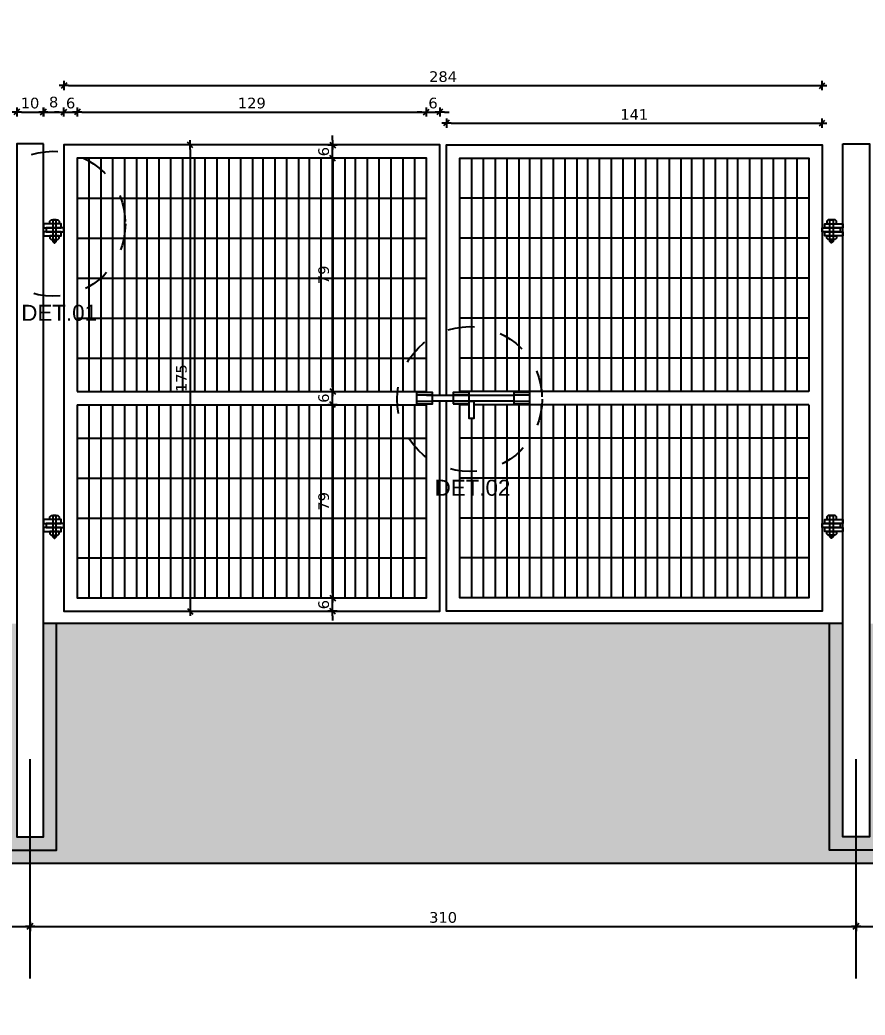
# Model space of a CAD drawing. Extents: x 257.2 to 349.4, y 13.2 to 90.5.
# Drawn here: x 293.376 to 296.548, y 31.948 to 35.682 of the extents above; entities that cross this region are included whole.
import ezdxf

# ---------------------------------------------------------------- set-up
doc = ezdxf.new("R2010")
doc.units = 0
doc.header["$LTSCALE"] = 0.005
doc.header["$PDMODE"] = 3
doc.linetypes.add('DASHDOT', pattern=[25.4, 12.7, -6.35, 0, -6.35])
doc.layers.get('0').update_dxf_attribs({"linetype": 'CONTINUOUS'})
doc.layers.get('Defpoints').update_dxf_attribs({"linetype": 'CONTINUOUS'})
for name, color, linetype in [('01', 1, 'CONTINUOUS'), ('02', 2, 'CONTINUOUS'), ('A-ESQUADRIAS', 2, 'CONTINUOUS'), ('A-HACHURAPARED', 254, 'CONTINUOUS'), ('A-PAGINACAO', 9, 'CONTINUOUS'), ('AR-GLH', 252, 'CONTINUOUS'), ('ARQ-CTA-1_025', 1, 'CONTINUOUS'), ('ARQ-TXT-1_025', 6, 'CONTINUOUS'), ('PILAR_RECT', 6, 'CONTINUOUS'), ('PORTAL_VTA_PROX', 1, 'CONTINUOUS')]:
    doc.layers.add(name, color=color, linetype=linetype)
doc.styles.add('ESC-50-A20', font='arial.ttf', dxfattribs={"height": 0.1})
doc.styles.add('FNDE Texto Cota 0025', font='verdana.ttf', dxfattribs={"height": 0.04})
doc.dimstyles.new('FNDE 1-0025', dxfattribs={"dimscale": 5, "dimtxt": 0.04, "dimasz": 0.0035, "dimexe": 0.15, "dimexo": 0.15, "dimgap": 0.0025, "dimtad": 1, "dimzin": 1, "dimdsep": 46, "dimtxsty": 'FNDE Texto Cota 0025', "dimblk": 'tic', "dimcen": 0.015, "dimdle": 0.15, "dimse1": 1, "dimse2": 1, "dimclrd": 251, "dimclre": 251, "dimclrt": 256, "dimaunit": 1, "dimadec": 3, "dimazin": 0, "dimtfac": 1, "dimtix": 1, "dimtmove": 2, "dimatfit": 3, "dimfxl": 0.15, "dimtvp": 1, "dimtolj": 1, "dimtzin": 0, "dimarcsym": 0})

# ---------------------------------------------------------------- blocks, each defined once
blk = doc.blocks.new('tic')
at = {"color": 251}
for p, q in [((-1, 0), (1, 0)), ((0, -1), (0, 1))]:
    blk.add_line(p, q, dxfattribs=at)
blk.add_line((-0.6, -0.6), (0.6, 0.6))
blk = doc.blocks.new('*D9')
at = {"layer": 'ARQ-CTA-1_025', "color": 252, "lineweight": -2, "ltscale": 10, "transparency": 16777216}
blk.add_line((291.4316, 32.2806), (293.3966, 32.2806), dxfattribs=at)
at = {"layer": 'Defpoints', "color": 0, "ltscale": 10, "transparency": 16777216}
for p in [(291.4141, 32.6117), (293.4141, 32.6117), (293.4141, 32.2806)]:
    blk.add_point(p, dxfattribs=at)
at = {"layer": 'ARQ-CTA-1_025', "color": 252, "lineweight": -2, "ltscale": 10, "transparency": 16777216, "xscale": 0.0175, "yscale": 0.0175, "zscale": 0.0175, "rotation": 180}
blk.add_blockref('tic', (291.4141, 32.2806), dxfattribs=at)
at = {"layer": 'ARQ-CTA-1_025', "color": 252, "lineweight": -2, "ltscale": 10, "transparency": 16777216, "xscale": 0.0175, "yscale": 0.0175, "zscale": 0.0175}
blk.add_blockref('tic', (293.4141, 32.2806), dxfattribs=at)
at = {"layer": 'ARQ-CTA-1_025', "ltscale": 10, "transparency": 16777216, "insert": (292.4141, 32.3139), "char_height": 0.04, "attachment_point": 5, "style": 'FNDE Texto Cota 0025'}
blk.add_mtext('\\A1;200', dxfattribs=at)
blk = doc.blocks.new('*D10')
at = {"layer": 'ARQ-CTA-1_025', "color": 252, "lineweight": -2, "ltscale": 10, "transparency": 16777216}
blk.add_line((296.5316, 32.2806), (298.4966, 32.2806), dxfattribs=at)
at = {"layer": 'Defpoints', "color": 0, "ltscale": 10, "transparency": 16777216}
for p in [(296.5141, 32.6117), (298.5141, 32.6117), (298.5141, 32.2806)]:
    blk.add_point(p, dxfattribs=at)
at = {"layer": 'ARQ-CTA-1_025', "color": 252, "lineweight": -2, "ltscale": 10, "transparency": 16777216, "xscale": 0.0175, "yscale": 0.0175, "zscale": 0.0175, "rotation": 180}
blk.add_blockref('tic', (296.5141, 32.2806), dxfattribs=at)
at = {"layer": 'ARQ-CTA-1_025', "color": 252, "lineweight": -2, "ltscale": 10, "transparency": 16777216, "xscale": 0.0175, "yscale": 0.0175, "zscale": 0.0175}
blk.add_blockref('tic', (298.5141, 32.2806), dxfattribs=at)
at = {"layer": 'ARQ-CTA-1_025', "ltscale": 10, "transparency": 16777216, "insert": (297.5141, 32.3139), "char_height": 0.04, "attachment_point": 5, "style": 'FNDE Texto Cota 0025'}
blk.add_mtext('\\A1;200', dxfattribs=at)
blk = doc.blocks.new('*D11')
at = {"layer": 'ARQ-CTA-1_025', "color": 252, "lineweight": -2, "ltscale": 10, "transparency": 16777216}
blk.add_line((293.4316, 32.2806), (296.4966, 32.2806), dxfattribs=at)
at = {"layer": 'Defpoints', "color": 0, "ltscale": 10, "transparency": 16777216}
for p in [(296.5141, 32.2806), (293.4141, 31.9477), (296.5141, 31.9477)]:
    blk.add_point(p, dxfattribs=at)
at = {"layer": 'ARQ-CTA-1_025', "color": 252, "lineweight": -2, "ltscale": 10, "transparency": 16777216, "xscale": 0.0175, "yscale": 0.0175, "zscale": 0.0175, "rotation": 180}
blk.add_blockref('tic', (293.4141, 32.2806), dxfattribs=at)
at = {"layer": 'ARQ-CTA-1_025', "color": 252, "lineweight": -2, "ltscale": 10, "transparency": 16777216, "xscale": 0.0175, "yscale": 0.0175, "zscale": 0.0175}
blk.add_blockref('tic', (296.5141, 32.2806), dxfattribs=at)
at = {"layer": 'ARQ-CTA-1_025', "ltscale": 10, "transparency": 16777216, "insert": (294.9641, 32.3139), "char_height": 0.04, "attachment_point": 5, "style": 'FNDE Texto Cota 0025'}
blk.add_mtext('\\A1;310', dxfattribs=at)
blk = doc.blocks.new('*D12')
at = {"layer": 'ARQ-CTA-1_025', "color": 252, "lineweight": -2, "ltscale": 10, "transparency": 16777216}
blk.add_line((294.994, 35.2951), (296.3691, 35.2951), dxfattribs=at)
at = {"layer": 'Defpoints', "color": 0, "ltscale": 10, "transparency": 16777216}
for p in [(296.3866, 35.2951), (294.9765, 35.1714), (296.3866, 35.1714)]:
    blk.add_point(p, dxfattribs=at)
at = {"layer": 'ARQ-CTA-1_025', "color": 252, "lineweight": -2, "ltscale": 10, "transparency": 16777216, "xscale": 0.0175, "yscale": 0.0175, "zscale": 0.0175, "rotation": 180}
blk.add_blockref('tic', (294.9765, 35.2951), dxfattribs=at)
at = {"layer": 'ARQ-CTA-1_025', "color": 252, "lineweight": -2, "ltscale": 10, "transparency": 16777216, "xscale": 0.0175, "yscale": 0.0175, "zscale": 0.0175}
blk.add_blockref('tic', (296.3866, 35.2951), dxfattribs=at)
at = {"layer": 'ARQ-CTA-1_025', "ltscale": 10, "transparency": 16777216, "insert": (295.6815, 35.3276), "char_height": 0.04, "attachment_point": 5, "style": 'FNDE Texto Cota 0025'}
blk.add_mtext('\\A1;141', dxfattribs=at)
blk = doc.blocks.new('*D13')
at = {"layer": 'ARQ-CTA-1_025', "color": 252, "lineweight": -2, "ltscale": 10, "transparency": 16777216}
blk.add_line((293.4816, 35.3368), (293.5241, 35.3368), dxfattribs=at)
at = {"layer": 'Defpoints', "color": 0, "ltscale": 10, "transparency": 16777216}
for p in [(293.5416, 35.3368), (293.4641, 35.2172), (293.5416, 35.2131)]:
    blk.add_point(p, dxfattribs=at)
at = {"layer": 'ARQ-CTA-1_025', "color": 252, "lineweight": -2, "ltscale": 10, "transparency": 16777216, "xscale": 0.0175, "yscale": 0.0175, "zscale": 0.0175, "rotation": 180}
blk.add_blockref('tic', (293.4641, 35.3368), dxfattribs=at)
at = {"layer": 'ARQ-CTA-1_025', "color": 252, "lineweight": -2, "ltscale": 10, "transparency": 16777216, "xscale": 0.0175, "yscale": 0.0175, "zscale": 0.0175}
blk.add_blockref('tic', (293.5416, 35.3368), dxfattribs=at)
at = {"layer": 'ARQ-CTA-1_025', "ltscale": 10, "transparency": 16777216, "insert": (293.5028, 35.3737), "char_height": 0.04, "attachment_point": 5, "style": 'FNDE Texto Cota 0025'}
blk.add_mtext('\\A1;8', dxfattribs=at)
blk = doc.blocks.new('*D14')
at = {"layer": 'ARQ-CTA-1_025', "color": 252, "lineweight": -2, "ltscale": 10, "transparency": 16777216}
blk.add_line((293.3816, 35.3368), (293.4466, 35.3368), dxfattribs=at)
at = {"layer": 'Defpoints', "color": 0, "ltscale": 10, "transparency": 16777216}
for p in [(293.4641, 35.3368), (293.3641, 35.2172), (293.4641, 35.2172)]:
    blk.add_point(p, dxfattribs=at)
at = {"layer": 'ARQ-CTA-1_025', "color": 252, "lineweight": -2, "ltscale": 10, "transparency": 16777216, "xscale": 0.0175, "yscale": 0.0175, "zscale": 0.0175, "rotation": 180}
blk.add_blockref('tic', (293.3641, 35.3368), dxfattribs=at)
at = {"layer": 'ARQ-CTA-1_025', "color": 252, "lineweight": -2, "ltscale": 10, "transparency": 16777216, "xscale": 0.0175, "yscale": 0.0175, "zscale": 0.0175}
blk.add_blockref('tic', (293.4641, 35.3368), dxfattribs=at)
at = {"layer": 'ARQ-CTA-1_025', "ltscale": 10, "transparency": 16777216, "insert": (293.4141, 35.3701), "char_height": 0.04, "attachment_point": 5, "style": 'FNDE Texto Cota 0025'}
blk.add_mtext('\\A1;10', dxfattribs=at)
blk = doc.blocks.new('*D15')
at = {"layer": 'ARQ-CTA-1_025', "color": 252, "lineweight": -2, "ltscale": 10, "transparency": 16777216}
blk.add_line((294.0151, 35.1956), (294.0151, 33.4806), dxfattribs=at)
at = {"layer": 'Defpoints', "color": 0, "ltscale": 10, "transparency": 16777216}
for p in [(295.4252, 35.2131), (294.0151, 33.4631), (295.4502, 33.4631)]:
    blk.add_point(p, dxfattribs=at)
at = {"layer": 'ARQ-CTA-1_025', "color": 252, "lineweight": -2, "ltscale": 10, "transparency": 16777216, "xscale": 0.0175, "yscale": 0.0175, "zscale": 0.0175}
for p, rotation in [((294.0151, 35.2131), 90), ((294.0151, 33.4631), 270)]:
    blk.add_blockref('tic', p, dxfattribs=dict(at, rotation=rotation))
at = {"layer": 'ARQ-CTA-1_025', "ltscale": 10, "transparency": 16777216, "insert": (293.9822, 34.3381), "char_height": 0.04, "attachment_point": 5, "rotation": 90, "style": 'FNDE Texto Cota 0025'}
blk.add_mtext('\\A1;175', dxfattribs=at)
blk = doc.blocks.new('*D16')
at = {"layer": 'ARQ-CTA-1_025', "color": 252, "lineweight": -2, "ltscale": 10, "transparency": 16777216}
for p, q in [((294.5496, 33.5306), (294.5496, 33.5481)), ((294.5496, 33.4631), (294.5496, 33.5131)), ((294.5496, 33.4456), (294.5496, 33.4281))]:
    blk.add_line(p, q, dxfattribs=at)
at = {"layer": 'Defpoints', "color": 0, "ltscale": 10, "transparency": 16777216}
for p in [(294.5496, 33.5131), (294.9017, 33.5131), (294.9517, 33.4631)]:
    blk.add_point(p, dxfattribs=at)
at = {"layer": 'ARQ-CTA-1_025', "color": 252, "lineweight": -2, "ltscale": 10, "transparency": 16777216, "xscale": 0.0175, "yscale": 0.0175, "zscale": 0.0175}
for p, rotation in [((294.5496, 33.5131), 270), ((294.5496, 33.4631), 90)]:
    blk.add_blockref('tic', p, dxfattribs=dict(at, rotation=rotation))
at = {"layer": 'ARQ-CTA-1_025', "ltscale": 10, "transparency": 16777216, "insert": (294.5163, 33.4881), "char_height": 0.04, "attachment_point": 5, "rotation": 90, "style": 'FNDE Texto Cota 0025'}
blk.add_mtext('\\A1;6', dxfattribs=at)
blk = doc.blocks.new('*D17')
at = {"layer": 'ARQ-CTA-1_025', "color": 252, "lineweight": -2, "ltscale": 10, "transparency": 16777216}
blk.add_line((294.5496, 33.5306), (294.5496, 34.2206), dxfattribs=at)
at = {"layer": 'Defpoints', "color": 0, "ltscale": 10, "transparency": 16777216}
for p in [(294.5496, 34.2381), (294.9017, 34.2381), (294.9017, 33.5131)]:
    blk.add_point(p, dxfattribs=at)
at = {"layer": 'ARQ-CTA-1_025', "color": 252, "lineweight": -2, "ltscale": 10, "transparency": 16777216, "xscale": 0.0175, "yscale": 0.0175, "zscale": 0.0175}
for p, rotation in [((294.5496, 34.2381), 90), ((294.5496, 33.5131), 270)]:
    blk.add_blockref('tic', p, dxfattribs=dict(at, rotation=rotation))
at = {"layer": 'ARQ-CTA-1_025', "ltscale": 10, "transparency": 16777216, "insert": (294.5163, 33.8756), "char_height": 0.04, "attachment_point": 5, "rotation": 90, "style": 'FNDE Texto Cota 0025'}
blk.add_mtext('\\A1;79', dxfattribs=at)
blk = doc.blocks.new('*D18')
at = {"layer": 'ARQ-CTA-1_025', "color": 252, "lineweight": -2, "ltscale": 10, "transparency": 16777216}
for p, q in [((294.5496, 34.3056), (294.5496, 34.3231)), ((294.5496, 34.2381), (294.5496, 34.2881)), ((294.5496, 34.2206), (294.5496, 34.2031))]:
    blk.add_line(p, q, dxfattribs=at)
at = {"layer": 'Defpoints', "color": 0, "ltscale": 10, "transparency": 16777216}
for p in [(294.5496, 34.2881), (294.9017, 34.2881), (294.9017, 34.2381)]:
    blk.add_point(p, dxfattribs=at)
at = {"layer": 'ARQ-CTA-1_025', "color": 252, "lineweight": -2, "ltscale": 10, "transparency": 16777216, "xscale": 0.0175, "yscale": 0.0175, "zscale": 0.0175}
for p, rotation in [((294.5496, 34.2881), 270), ((294.5496, 34.2381), 90)]:
    blk.add_blockref('tic', p, dxfattribs=dict(at, rotation=rotation))
at = {"layer": 'ARQ-CTA-1_025', "ltscale": 10, "transparency": 16777216, "insert": (294.5163, 34.2631), "char_height": 0.04, "attachment_point": 5, "rotation": 90, "style": 'FNDE Texto Cota 0025'}
blk.add_mtext('\\A1;6', dxfattribs=at)
blk = doc.blocks.new('*D19')
at = {"layer": 'ARQ-CTA-1_025', "color": 252, "lineweight": -2, "ltscale": 10, "transparency": 16777216}
blk.add_line((294.5496, 34.3056), (294.5496, 35.1456), dxfattribs=at)
at = {"layer": 'Defpoints', "color": 0, "ltscale": 10, "transparency": 16777216}
for p in [(294.5496, 35.1631), (294.9017, 35.1631), (294.9017, 34.2881)]:
    blk.add_point(p, dxfattribs=at)
at = {"layer": 'ARQ-CTA-1_025', "color": 252, "lineweight": -2, "ltscale": 10, "transparency": 16777216, "xscale": 0.0175, "yscale": 0.0175, "zscale": 0.0175}
for p, rotation in [((294.5496, 35.1631), 90), ((294.5496, 34.2881), 270)]:
    blk.add_blockref('tic', p, dxfattribs=dict(at, rotation=rotation))
at = {"layer": 'ARQ-CTA-1_025', "ltscale": 10, "transparency": 16777216, "insert": (294.5163, 34.7256), "char_height": 0.04, "attachment_point": 5, "rotation": 90, "style": 'FNDE Texto Cota 0025'}
blk.add_mtext('\\A1;79', dxfattribs=at)
blk = doc.blocks.new('*D20')
at = {"layer": 'ARQ-CTA-1_025', "color": 252, "lineweight": -2, "ltscale": 10, "transparency": 16777216}
for p, q in [((294.5496, 35.2306), (294.5496, 35.2481)), ((294.5496, 35.1631), (294.5496, 35.2131)), ((294.5496, 35.1456), (294.5496, 35.1281))]:
    blk.add_line(p, q, dxfattribs=at)
at = {"layer": 'Defpoints', "color": 0, "ltscale": 10, "transparency": 16777216}
for p in [(294.5496, 35.2131), (294.9517, 35.2131), (294.9017, 35.1631)]:
    blk.add_point(p, dxfattribs=at)
at = {"layer": 'ARQ-CTA-1_025', "color": 252, "lineweight": -2, "ltscale": 10, "transparency": 16777216, "xscale": 0.0175, "yscale": 0.0175, "zscale": 0.0175}
for p, rotation in [((294.5496, 35.2131), 270), ((294.5496, 35.1631), 90)]:
    blk.add_blockref('tic', p, dxfattribs=dict(at, rotation=rotation))
at = {"layer": 'ARQ-CTA-1_025', "ltscale": 10, "transparency": 16777216, "insert": (294.5163, 35.1881), "char_height": 0.04, "attachment_point": 5, "rotation": 90, "style": 'FNDE Texto Cota 0025'}
blk.add_mtext('\\A1;6', dxfattribs=at)
blk = doc.blocks.new('*D21')
at = {"layer": 'ARQ-CTA-1_025', "color": 252, "lineweight": -2, "ltscale": 10, "transparency": 16777216}
for p, q in [((293.5241, 35.3368), (293.5066, 35.3368)), ((293.5416, 35.3368), (293.5916, 35.3368)), ((293.6091, 35.3368), (293.6266, 35.3368))]:
    blk.add_line(p, q, dxfattribs=at)
at = {"layer": 'Defpoints', "color": 0, "ltscale": 10, "transparency": 16777216}
for p in [(293.5416, 35.5644), (293.5916, 35.5144), (293.5916, 35.3368)]:
    blk.add_point(p, dxfattribs=at)
at = {"layer": 'ARQ-CTA-1_025', "color": 252, "lineweight": -2, "ltscale": 10, "transparency": 16777216, "xscale": 0.0175, "yscale": 0.0175, "zscale": 0.0175}
blk.add_blockref('tic', (293.5416, 35.3368), dxfattribs=at)
at = {"layer": 'ARQ-CTA-1_025', "color": 252, "lineweight": -2, "ltscale": 10, "transparency": 16777216, "xscale": 0.0175, "yscale": 0.0175, "zscale": 0.0175, "rotation": 180}
blk.add_blockref('tic', (293.5916, 35.3368), dxfattribs=at)
at = {"layer": 'ARQ-CTA-1_025', "ltscale": 10, "transparency": 16777216, "insert": (293.5666, 35.3701), "char_height": 0.04, "attachment_point": 5, "style": 'FNDE Texto Cota 0025'}
blk.add_mtext('\\A1;6', dxfattribs=at)
blk = doc.blocks.new('*D22')
at = {"layer": 'ARQ-CTA-1_025', "color": 252, "lineweight": -2, "ltscale": 10, "transparency": 16777216}
blk.add_line((293.6091, 35.3368), (294.884, 35.3368), dxfattribs=at)
at = {"layer": 'Defpoints', "color": 0, "ltscale": 10, "transparency": 16777216}
for p in [(293.5916, 35.5144), (294.9015, 35.5144), (294.9015, 35.3368)]:
    blk.add_point(p, dxfattribs=at)
at = {"layer": 'ARQ-CTA-1_025', "color": 252, "lineweight": -2, "ltscale": 10, "transparency": 16777216, "xscale": 0.0175, "yscale": 0.0175, "zscale": 0.0175, "rotation": 180}
blk.add_blockref('tic', (293.5916, 35.3368), dxfattribs=at)
at = {"layer": 'ARQ-CTA-1_025', "color": 252, "lineweight": -2, "ltscale": 10, "transparency": 16777216, "xscale": 0.0175, "yscale": 0.0175, "zscale": 0.0175}
blk.add_blockref('tic', (294.9015, 35.3368), dxfattribs=at)
at = {"layer": 'ARQ-CTA-1_025', "ltscale": 10, "transparency": 16777216, "insert": (294.2465, 35.3701), "char_height": 0.04, "attachment_point": 5, "style": 'FNDE Texto Cota 0025'}
blk.add_mtext('\\A1;129', dxfattribs=at)
blk = doc.blocks.new('*D23')
at = {"layer": 'ARQ-CTA-1_025', "color": 252, "lineweight": -2, "ltscale": 10, "transparency": 16777216}
for p, q in [((294.884, 35.3368), (294.8665, 35.3368)), ((294.9015, 35.3368), (294.9515, 35.3368)), ((294.969, 35.3368), (294.9865, 35.3368))]:
    blk.add_line(p, q, dxfattribs=at)
at = {"layer": 'Defpoints', "color": 0, "ltscale": 10, "transparency": 16777216}
for p in [(294.9515, 35.5644), (294.9015, 35.5144), (294.9515, 35.3368)]:
    blk.add_point(p, dxfattribs=at)
at = {"layer": 'ARQ-CTA-1_025', "color": 252, "lineweight": -2, "ltscale": 10, "transparency": 16777216, "xscale": 0.0175, "yscale": 0.0175, "zscale": 0.0175}
blk.add_blockref('tic', (294.9015, 35.3368), dxfattribs=at)
at = {"layer": 'ARQ-CTA-1_025', "color": 252, "lineweight": -2, "ltscale": 10, "transparency": 16777216, "xscale": 0.0175, "yscale": 0.0175, "zscale": 0.0175, "rotation": 180}
blk.add_blockref('tic', (294.9515, 35.3368), dxfattribs=at)
at = {"layer": 'ARQ-CTA-1_025', "ltscale": 10, "transparency": 16777216, "insert": (294.9265, 35.3701), "char_height": 0.04, "attachment_point": 5, "style": 'FNDE Texto Cota 0025'}
blk.add_mtext('\\A1;6', dxfattribs=at)
blk = doc.blocks.new('*D24')
at = {"layer": 'ARQ-CTA-1_025', "color": 252, "lineweight": -2, "ltscale": 10, "transparency": 16777216}
blk.add_line((293.5591, 35.4358), (296.3691, 35.4358), dxfattribs=at)
at = {"layer": 'Defpoints', "color": 0, "ltscale": 10, "transparency": 16777216}
for p in [(296.3866, 35.4358), (293.5416, 35.2131), (296.3866, 35.2131)]:
    blk.add_point(p, dxfattribs=at)
at = {"layer": 'ARQ-CTA-1_025', "color": 252, "lineweight": -2, "ltscale": 10, "transparency": 16777216, "xscale": 0.0175, "yscale": 0.0175, "zscale": 0.0175, "rotation": 180}
blk.add_blockref('tic', (293.5416, 35.4358), dxfattribs=at)
at = {"layer": 'ARQ-CTA-1_025', "color": 252, "lineweight": -2, "ltscale": 10, "transparency": 16777216, "xscale": 0.0175, "yscale": 0.0175, "zscale": 0.0175}
blk.add_blockref('tic', (296.3866, 35.4358), dxfattribs=at)
at = {"layer": 'ARQ-CTA-1_025', "ltscale": 10, "transparency": 16777216, "insert": (294.9641, 35.4692), "char_height": 0.04, "attachment_point": 5, "style": 'FNDE Texto Cota 0025'}
blk.add_mtext('\\A1;284', dxfattribs=at)

msp = doc.modelspace()

# ---------------------------------------------------------------- hatches: boundary and pattern name
at = {"layer": '02', "linetype": 'Continuous'}
h = msp.add_hatch(dxfattribs=at)
h.set_pattern_fill('AR-SAND', color=256, scale=0.001, angle=45)
h.set_pattern_definition([(82.5, (105.69376, -74.18022), (-0.035738135, 0.033475349), [0, -0.038608, 0, -0.04318, 0, -0.041275]), (52.5, (105.69376, -74.18022), (-0.018901093, 0.082473285), [0, -0.020828, 0, -0.034798, 0, -0.013335]), (12.5, (105.671668, -74.20231), (0.0558299826, 0.056033231), [0, -0.0127, 0, -0.04572, 0, -0.05969]), (2.5, (105.67167, -74.20231), (0.03822811, 0.069755078), [0, -0.00635, 0, -0.029972, 0, -0.03429])])
h.paths.add_polyline_path([(291.3641, 33.4172), (291.3141, 33.4172), (291.3141, 32.5672), (291.5141, 32.5672), (291.5141, 33.4172), (291.4641, 33.4172), (291.4641, 32.6172), (291.3641, 32.6172)])
h.paths.add_polyline_path([(293.3641, 33.4172), (293.3141, 33.4172), (293.3141, 32.5672), (293.5141, 32.5672), (293.5141, 33.4172), (293.4641, 33.4172), (293.4641, 32.6172), (293.3641, 32.6172)])
h.paths.add_polyline_path([(296.4641, 33.4172), (296.4141, 33.4172), (296.4141, 32.5672), (296.6141, 32.5672), (296.6141, 33.4172), (296.5641, 33.4172), (296.5641, 32.6172), (296.4641, 32.6172)])
h.paths.add_polyline_path([(298.4641, 33.4172), (298.4141, 33.4172), (298.4141, 32.5672), (298.6141, 32.5672), (298.6141, 33.4172), (298.5641, 33.4172), (298.5641, 32.6172), (298.4641, 32.6172)])
at = {"layer": 'A-PAGINACAO', "linetype": 'Continuous'}
h = msp.add_hatch(dxfattribs=at)
h.set_pattern_fill('EARTH', color=256, scale=0.02, angle=45)
h.set_pattern_definition([(45, (105.69376, -79.13769), (1e-17, 0.17960512), [0.127, -0.127]), (45, (105.66008, -79.10402), (1e-17, 0.17960512), [0.127, -0.127]), (45, (105.62641, -79.07034), (1e-17, 0.17960512), [0.127, -0.127]), (135, (105.62641, -79.04789), (-0.17960512, 1e-17), [0.127, -0.127]), (135, (105.66008, -79.01421), (-0.17960512, 1e-17), [0.127, -0.127]), (135, (105.69376, -78.98054), (-0.17960512, 1e-17), [0.127, -0.127])])
h.paths.add_polyline_path([(292.1377, 71.652), (292.367, 71.652), (292.367, 71.7618), (292.1377, 71.7618)], flags=9)
h.paths.add_polyline_path([(294.9461, 66.2124), (295.1937, 66.2124), (295.1937, 66.612), (294.9461, 66.612)], flags=9)
h.paths.add_polyline_path([(295.3508, 66.2116), (295.5984, 66.2116), (295.5984, 66.6112), (295.3508, 66.6112)], flags=9)
h.paths.add_polyline_path([(289.4996, 70.2283), (289.7838, 70.2283), (289.7838, 70.3736), (289.4996, 70.3736)], flags=9)
h.paths.add_polyline_path([(294.8633, 60.3021), (295.111, 60.3021), (295.111, 60.7017), (294.8633, 60.7017)], flags=9)
h.paths.add_polyline_path([(291.6266, 62.1849), (292.5994, 62.1849), (292.5994, 62.5366), (291.6266, 62.5366)], flags=9)
h.paths.add_polyline_path([(292.0272, 61.8503), (292.2013, 61.8503), (292.2013, 62.1313), (292.0272, 62.1313)], flags=9)
h.paths.add_polyline_path([(289.5, 69.2133), (289.7906, 69.2133), (289.7906, 69.3562), (289.5, 69.3562)], flags=9)
h.paths.add_polyline_path([(289.689, 70.6522), (289.9732, 70.6522), (289.9732, 70.7975), (289.689, 70.7975)], flags=9)
h.paths.add_polyline_path([(291.8201, 73.9307), (292.0678, 73.9307), (292.0678, 74.3304), (291.8201, 74.3304)], flags=9)
h.paths.add_polyline_path([(291.7538, 73.6886), (292.2786, 73.6886), (292.2786, 73.8873), (291.7538, 73.8873)], flags=9)
h.paths.add_polyline_path([(292.2414, 75.5774), (292.942, 75.5774), (292.942, 75.8047), (292.2414, 75.8047)], flags=9)
h.paths.add_polyline_path([(290.8119, 75.5764), (291.4846, 75.5764), (291.4846, 75.8037), (290.8119, 75.8037)], flags=9)
h.paths.add_polyline_path([(286.5004, 68.4778), (286.5004, 69.3965), (286.2366, 69.3965), (286.2366, 68.4778)], flags=9)
h.paths.add_polyline_path([(286.564, 68.975), (286.564, 68.9016), (286.8773, 68.9016), (286.8773, 68.975)], flags=9)
h.paths.add_polyline_path([(294.5476, 73.8049), (295.4663, 73.8049), (295.4663, 74.0687), (294.5476, 74.0687)], flags=9)
h.paths.add_polyline_path([(295.0394, 73.7833), (294.9679, 73.7833), (294.9679, 73.4645), (295.0394, 73.4645)], flags=9)
h.paths.add_polyline_path([(294.5476, 59.0477), (295.4663, 59.0477), (295.4663, 59.3115), (294.5476, 59.3115)], flags=9)
h.paths.add_polyline_path([(295.0302, 59.7033), (294.9569, 59.7033), (294.9569, 59.3901), (295.0302, 59.3901)], flags=9)
h.paths.add_polyline_path([(292.7567, 67.9041), (293.0029, 67.9041), (293.0029, 68.014), (292.7567, 68.014)], flags=9)
h.paths.add_polyline_path([(292.7559, 69.2103), (293.0021, 69.2103), (293.0021, 69.3202), (292.7559, 69.3202)], flags=9)
h.paths.add_polyline_path([(294.1839, 69.7909), (294.4301, 69.7909), (294.4301, 69.9007), (294.1839, 69.9007)], flags=9)
h.paths.add_polyline_path([(295.4851, 69.7844), (295.7313, 69.7844), (295.7313, 69.8943), (295.4851, 69.8943)], flags=9)
h.paths.add_polyline_path([(296.911, 66.1308), (297.1572, 66.1308), (297.1572, 66.2407), (296.911, 66.2407)], flags=9)
h.paths.add_polyline_path([(290.6599, 65.2354), (290.9067, 65.2354), (290.9067, 65.3472), (290.6599, 65.3472)], flags=9)
h.paths.add_polyline_path([(290.3834, 71.8631), (290.6302, 71.8631), (290.6302, 71.9749), (290.3834, 71.9749)], flags=9)
h.paths.add_polyline_path([(293.746, 71.8631), (293.9928, 71.8631), (293.9928, 71.9749), (293.746, 71.9749)], flags=9)
h.paths.add_polyline_path([(295.921, 71.8631), (296.1678, 71.8631), (296.1678, 71.9749), (295.921, 71.9749)], flags=9)
h.paths.add_polyline_path([(298.9335, 71.8631), (299.1803, 71.8631), (299.1803, 71.9749), (298.9335, 71.9749)], flags=9)
h.paths.add_polyline_path([(302.9335, 71.8631), (303.1803, 71.8631), (303.1803, 71.9749), (302.9335, 71.9749)], flags=9)
h.paths.add_polyline_path([(298.9335, 65.237), (299.1803, 65.237), (299.1803, 65.3488), (298.9335, 65.3488)], flags=9)
h.paths.add_polyline_path([(302.9335, 65.237), (303.1803, 65.237), (303.1803, 65.3488), (302.9335, 65.3488)], flags=9)
h.paths.add_polyline_path([(287.7821, 72.5596), (289.2766, 72.5596), (289.2766, 72.729), (287.7821, 72.729)], flags=9)
h.paths.add_polyline_path([(295.8027, 65.5989), (296.9188, 65.5989), (296.9188, 65.7683), (295.8027, 65.7683)], flags=9)
h.paths.add_polyline_path([(304.6533, 64.463), (306.1479, 64.463), (306.1479, 64.6325), (304.6533, 64.6325)], flags=9)
h.paths.add_polyline_path([(291.9051, 61.5549), (292.324, 61.5549), (292.324, 61.7536), (291.9051, 61.7536)], flags=9)
h.paths.add_polyline_path([(292.5274, 63.6225), (293.0521, 63.6225), (293.0521, 63.8211), (292.5274, 63.8211)], flags=9)
h.paths.add_polyline_path([(294.8085, 60.061), (295.3333, 60.061), (295.3333, 60.2597), (294.8085, 60.2597)], flags=9)
h.paths.add_polyline_path([(295.8041, 69.1195), (296.9202, 69.1195), (296.9202, 69.2889), (295.8041, 69.2889)], flags=9)
h.paths.add_polyline_path([(294.5716, 66.2116), (294.8193, 66.2116), (294.8193, 66.6112), (294.5716, 66.6112)], flags=9)
h.paths.add_polyline_path([(294.8183, 66.8043), (295.343, 66.8043), (295.343, 67.003), (294.8183, 67.003)], flags=9)
h.paths.add_polyline_path([(294.1302, 66.9674), (296.1761, 66.9674), (296.1761, 67.6042), (294.1302, 67.6042)], flags=9)
h.paths.add_polyline_path([(294.5142, 69.957), (294.7618, 69.957), (294.7618, 70.3566), (294.5142, 70.3566)], flags=9)
h.paths.add_polyline_path([(294.137, 69.9289), (294.3847, 69.9289), (294.3847, 70.3285), (294.137, 70.3285)], flags=9)
h.paths.add_polyline_path([(293.7593, 69.9609), (294.007, 69.9609), (294.007, 70.3605), (293.7593, 70.3605)], flags=9)
h.paths.add_polyline_path([(293.8721, 70.4734), (294.3968, 70.4734), (294.3968, 70.6721), (293.8721, 70.6721)], flags=9)
h.paths.add_polyline_path([(293.0076, 70.6634), (294.2852, 70.6634), (294.2852, 71.3002), (293.0076, 71.3002)], flags=9)
h.paths.add_polyline_path([(296.0551, 69.957), (296.3028, 69.957), (296.3028, 70.3566), (296.0551, 70.3566)], flags=9)
h.paths.add_polyline_path([(295.6814, 69.9289), (295.929, 69.9289), (295.929, 70.3285), (295.6814, 70.3285)], flags=9)
h.paths.add_polyline_path([(295.3003, 69.9609), (295.5479, 69.9609), (295.5479, 70.3605), (295.3003, 70.3605)], flags=9)
h.paths.add_polyline_path([(295.6396, 70.4695), (296.1643, 70.4695), (296.1643, 70.6682), (295.6396, 70.6682)], flags=9)
h.paths.add_polyline_path([(295.5783, 70.6047), (297.0414, 70.6047), (297.0414, 71.2416), (295.5783, 71.2416)], flags=9)
h.paths.add_polyline_path([(291.1228, 66.22), (291.3704, 66.22), (291.3704, 66.6197), (291.1228, 66.6197)], flags=9)
h.paths.add_polyline_path([(290.7275, 66.1919), (290.9751, 66.1919), (290.9751, 66.5916), (290.7275, 66.5916)], flags=9)
h.paths.add_polyline_path([(290.3645, 66.2239), (290.6121, 66.2239), (290.6121, 66.6236), (290.3645, 66.6236)], flags=9)
h.paths.add_polyline_path([(290.6112, 66.8167), (291.1359, 66.8167), (291.1359, 67.0153), (290.6112, 67.0153)], flags=9)
h.paths.add_polyline_path([(290.0037, 67.0024), (292.0764, 67.0024), (292.0764, 67.6392), (290.0037, 67.6392)], flags=9)
h.paths.add_polyline_path([(291.229, 69.4495), (291.4767, 69.4495), (291.4767, 69.8491), (291.229, 69.8491)], flags=9)
h.paths.add_polyline_path([(290.8635, 69.4214), (291.1112, 69.4214), (291.1112, 69.821), (290.8635, 69.821)], flags=9)
h.paths.add_polyline_path([(290.4824, 69.4534), (290.73, 69.4534), (290.73, 69.8531), (290.4824, 69.8531)], flags=9)
h.paths.add_polyline_path([(290.7257, 70.0461), (291.2504, 70.0461), (291.2504, 70.2448), (290.7257, 70.2448)], flags=9)
h.paths.add_polyline_path([(290.3783, 70.2627), (291.5369, 70.2627), (291.5369, 70.8996), (290.3783, 70.8996)], flags=9)
h.paths.add_polyline_path([(301.1406, 68.2356), (301.3882, 68.2356), (301.3882, 68.6353), (301.1406, 68.6353)], flags=9)
h.paths.add_polyline_path([(300.7453, 68.2075), (300.9929, 68.2075), (300.9929, 68.6072), (300.7453, 68.6072)], flags=9)
h.paths.add_polyline_path([(300.3823, 68.2395), (300.6299, 68.2395), (300.6299, 68.6392), (300.3823, 68.6392)], flags=9)
h.paths.add_polyline_path([(300.629, 68.8323), (301.1537, 68.8323), (301.1537, 69.0309), (300.629, 69.0309)], flags=9)
h.paths.add_polyline_path([(299.9485, 69.0355), (301.7304, 69.0355), (301.7304, 69.6723), (299.9485, 69.6723)], flags=9)
h.paths.add_polyline_path([(270.2571, 75.8344), (271.9379, 75.8344), (271.9379, 75.9586), (270.2571, 75.9586)], flags=9)
h.paths.add_polyline_path([(270.4534, 41.5505), (272.1342, 41.5505), (272.1342, 41.6747), (270.4534, 41.6747)], flags=9)
h.paths.add_polyline_path([(285.6012, 59.6763), (288.6131, 59.6763), (288.6131, 59.9091), (285.6012, 59.9091)], flags=9)
h.paths.add_polyline_path([(287.0162, 67.7518), (286.8726, 67.7518), (286.8726, 67.9579), (287.0162, 67.9579)], flags=9)
h.paths.add_polyline_path([(306.8755, 67.7773), (307.0306, 67.7773), (307.0306, 67.9999), (306.8755, 67.9999)], flags=9)
h.paths.add_polyline_path([(295.9996, 73.2711), (296.1428, 73.2711), (296.1428, 73.4772), (295.9996, 73.4772)], flags=9)
h.paths.add_polyline_path([(295.9996, 62.0379), (296.1428, 62.0379), (296.1428, 62.244), (295.9996, 62.244)], flags=9)
h.paths.add_polyline_path([(301.0872, 73.466), (301.2381, 73.466), (301.2381, 73.2599), (301.0872, 73.2599)], flags=9)
h.paths.add_polyline_path([(301.0872, 63.8154), (301.2381, 63.8154), (301.2381, 64.0215), (301.0872, 64.0215)], flags=9)
h.paths.add_polyline_path([(294.9324, 63.1781), (294.9324, 63.6173), (294.8198, 63.6173), (294.8198, 63.1781)], flags=9)
h.paths.add_polyline_path([(295.8027, 64.1489), (296.9188, 64.1489), (296.9188, 64.3183), (295.8027, 64.3183)], flags=9)
h.paths.add_polyline_path([(294.1581, 68.3095), (295.6539, 68.3095), (295.6539, 68.4827), (294.1581, 68.4827)], flags=9)
h.paths.add_polyline_path([(305.3474, 72.2467), (305.9203, 72.2467), (305.9203, 72.3934), (305.3474, 72.3934)], flags=9)
h.paths.add_polyline_path([(288.0927, 64.906), (288.6656, 64.906), (288.6656, 65.0528), (288.0927, 65.0528)], flags=9)
h.paths.add_polyline_path([(290.3852, 33.4172), (290.3852, 32.5172), (299.5786, 32.5172), (299.5786, 33.4172), (298.6141, 33.4172), (298.6141, 32.5672), (298.4141, 32.5672), (298.4141, 33.4172), (296.6141, 33.4172), (296.6141, 32.5672), (296.4141, 32.5672), (296.4141, 33.4172), (293.5141, 33.4172), (293.5141, 32.5672), (293.3141, 32.5672), (293.3141, 33.4172), (291.5141, 33.4172), (291.5141, 32.5672), (291.3141, 32.5672), (291.3141, 33.4172)])

# ---------------------------------------------------------------- linework, layer by layer
at = {"color": 3}
for p, q in [((293.5916, 34.2881), (294.9017, 34.2881)), ((296.3366, 34.2881), (295.0267, 34.2881)), ((293.5916, 34.2381), (294.9017, 34.2381)), ((295.062, 34.2381), (295.0267, 34.2381)), ((296.3366, 34.2381), (295.0801, 34.2381))]:
    msp.add_line(p, q, dxfattribs=at)
for points in [[(293.4641, 35.2172), (293.3641, 35.2172), (293.3641, 33.4172), (293.3641, 32.6172), (293.4641, 32.6172), (293.4641, 35.2172)], [(294.9517, 34.2744), (294.9517, 35.2131), (293.5416, 35.2131), (293.5416, 33.4631), (294.9517, 33.4631), (294.9517, 34.2519)], [(294.9767, 34.2744), (294.9767, 35.2131), (296.3866, 35.2131), (296.3866, 33.4631), (294.9767, 33.4631), (294.9767, 34.2519)], [(296.4641, 35.2172), (296.5641, 35.2172), (296.5641, 33.4172), (296.5641, 32.6172), (296.4641, 32.6172), (296.4641, 35.2172)], [(294.9017, 34.2881), (294.9017, 35.1631), (293.5916, 35.1631), (293.5916, 34.2881)], [(295.0267, 34.2881), (295.0267, 35.1631), (296.3366, 35.1631), (296.3366, 34.2881)], [(293.5916, 34.2381), (293.5916, 33.5131), (294.9017, 33.5131), (294.9017, 34.2381)], [(296.3366, 34.2381), (296.3366, 33.5131), (295.0267, 33.5131), (295.0267, 34.2381)]]:
    msp.add_lwpolyline(points, dxfattribs=at)
at = {"layer": '01', "color": 10, "linetype": 'DASHDOT', "ltscale": 0.15}
for centre in [(293.4999, 34.9172), (295.0638, 34.2593)]:
    msp.add_circle(centre, 0.272, dxfattribs=at)
at = {"layer": 'A-ESQUADRIAS', "linetype": 'Continuous'}
for p, q in [((294.9246, 34.2744), (294.8647, 34.2744)), ((294.8647, 34.2519), (294.9246, 34.2519)), ((294.9017, 34.2744), (295.0267, 34.2744)), ((294.9246, 34.2744), (295.0022, 34.2744)), ((295.0022, 34.2519), (294.9246, 34.2519)), ((295.062, 34.2744), (295.0022, 34.2744)), ((295.0022, 34.2744), (295.0022, 34.2744)), ((295.0022, 34.2519), (295.062, 34.2519)), ((295.0027, 34.2744), (295.0625, 34.2744)), ((295.0625, 34.2519), (295.0027, 34.2519)), ((295.062, 34.2744), (295.2298, 34.2744)), ((295.2298, 34.2519), (295.062, 34.2519)), ((295.2897, 34.2744), (295.2298, 34.2744)), ((295.2298, 34.2519), (295.2897, 34.2519))]:
    msp.add_line(p, q, dxfattribs=at)
for points in [[(293.4929, 34.9318), (293.5189, 34.9318), (293.5239, 34.9268), (293.5239, 34.9172), (293.4879, 34.9172), (293.4879, 34.9268)], [(296.4352, 34.9318), (296.4092, 34.9318), (296.4042, 34.9268), (296.4042, 34.9172), (296.4402, 34.9172), (296.4402, 34.9268)], [(293.4641, 34.9023), (293.5314, 34.9023), (293.5314, 34.9172), (293.4641, 34.9172)], [(293.4641, 34.8724), (293.5314, 34.8724), (293.5314, 34.8873), (293.4641, 34.8873)], [(293.4743, 34.8873), (293.5416, 34.8873), (293.5416, 34.9023), (293.4743, 34.9023)], [(296.4539, 34.8873), (296.3866, 34.8873), (296.3866, 34.9023), (296.4539, 34.9023)], [(296.4641, 34.9023), (296.3967, 34.9023), (296.3967, 34.9172), (296.4641, 34.9172)], [(296.4641, 34.8724), (296.3967, 34.8724), (296.3967, 34.8873), (296.4641, 34.8873)], [(293.4929, 34.8578), (293.5189, 34.8578), (293.5239, 34.8628), (293.5239, 34.8724), (293.4879, 34.8724), (293.4879, 34.8628)], [(296.4352, 34.8578), (296.4092, 34.8578), (296.4042, 34.8628), (296.4042, 34.8724), (296.4402, 34.8724), (296.4402, 34.8628)], [(294.8647, 34.2419), (294.9246, 34.2419), (294.9246, 34.2844), (294.8647, 34.2844)], [(295.0022, 34.2419), (295.062, 34.2419), (295.062, 34.2844), (295.0022, 34.2844)], [(295.062, 34.2519), (295.0801, 34.2519), (295.0801, 34.1866), (295.062, 34.1866)], [(295.2298, 34.2419), (295.2897, 34.2419), (295.2897, 34.2844), (295.2298, 34.2844)], [(293.4641, 33.793), (293.5314, 33.793), (293.5314, 33.808), (293.4641, 33.808)], [(293.4929, 33.8226), (293.5189, 33.8226), (293.5239, 33.8176), (293.5239, 33.808), (293.4879, 33.808), (293.4879, 33.8176)], [(296.4641, 33.793), (296.3967, 33.793), (296.3967, 33.808), (296.4641, 33.808)], [(296.4352, 33.8226), (296.4092, 33.8226), (296.4042, 33.8176), (296.4042, 33.808), (296.4402, 33.808), (296.4402, 33.8176)], [(293.4641, 33.7631), (293.5314, 33.7631), (293.5314, 33.7781), (293.4641, 33.7781)], [(293.4743, 33.7781), (293.5416, 33.7781), (293.5416, 33.793), (293.4743, 33.793)], [(293.4929, 33.7486), (293.5189, 33.7486), (293.5239, 33.7536), (293.5239, 33.7631), (293.4879, 33.7631), (293.4879, 33.7536)], [(296.4539, 33.7781), (296.3866, 33.7781), (296.3866, 33.793), (296.4539, 33.793)], [(296.4641, 33.7631), (296.3967, 33.7631), (296.3967, 33.7781), (296.4641, 33.7781)], [(296.4352, 33.7486), (296.4092, 33.7486), (296.4042, 33.7536), (296.4042, 33.7631), (296.4402, 33.7631), (296.4402, 33.7536)]]:
    msp.add_lwpolyline(points, close=True, dxfattribs=at)
at = {"layer": 'A-HACHURAPARED'}
msp.add_line((296.3866, 35.2131), (296.3866, 35.2131), dxfattribs=at)
at = {"layer": 'AR-GLH', "linetype": 'Continuous'}
for points in [[(293.3141, 33.4172), (293.3141, 32.5672), (293.5141, 32.5672), (293.5141, 33.4172)], [(296.6141, 33.4172), (296.6141, 32.5672), (296.4141, 32.5672), (296.4141, 33.4172)]]:
    msp.add_lwpolyline(points, dxfattribs=at)
at = {"layer": 'ARQ-CTA-1_025', "ltscale": 10}
for p, q in [((293.4141, 32.0845), (293.4141, 32.9082)), ((296.5141, 32.0845), (296.5141, 32.9082))]:
    msp.add_line(p, q, dxfattribs=at)
at = {"layer": 'PILAR_RECT'}
for p, q in [((296.4641, 33.4172), (293.4641, 33.4172)), ((299.5786, 32.5172), (290.3852, 32.5172))]:
    msp.add_line(p, q, dxfattribs=at)
at = {"layer": 'PORTAL_VTA_PROX'}
for p, q in [((293.6353, 35.1631), (293.6353, 34.2881)), ((293.6797, 35.1631), (293.6797, 34.2881)), ((293.7242, 35.1631), (293.7242, 34.2881)), ((293.7687, 35.1631), (293.7687, 34.2881)), ((293.8132, 35.1631), (293.8132, 34.2881)), ((293.853, 35.1631), (293.853, 34.2881)), ((293.8974, 35.1631), (293.8974, 34.2881)), ((293.9419, 35.1631), (293.9419, 34.2881)), ((293.9864, 35.1631), (293.9864, 34.2881)), ((294.0308, 35.1631), (294.0308, 34.2881)), ((294.0706, 35.1631), (294.0706, 34.2881)), ((294.1151, 35.1631), (294.1151, 34.2881)), ((294.1596, 35.1631), (294.1596, 34.2881)), ((294.204, 35.1631), (294.204, 34.2881)), ((294.2485, 35.1631), (294.2485, 34.2881)), ((294.2883, 35.1631), (294.2883, 34.2881)), ((294.3328, 35.1631), (294.3328, 34.2881)), ((294.3772, 35.1631), (294.3772, 34.2881)), ((294.4217, 35.1631), (294.4217, 34.2881)), ((294.4615, 35.1631), (294.4615, 34.2881)), ((294.506, 35.1631), (294.506, 34.2881)), ((294.5505, 35.1631), (294.5505, 34.2881)), ((294.5949, 35.1631), (294.5949, 34.2881)), ((294.6347, 35.1631), (294.6347, 34.2881)), ((294.6792, 35.1631), (294.6792, 34.2881)), ((294.7237, 35.1631), (294.7237, 34.2881)), ((294.7681, 35.1631), (294.7681, 34.2881)), ((294.8126, 35.1631), (294.8126, 34.2881)), ((294.8571, 35.1631), (294.8571, 34.2881)), ((295.0702, 35.1631), (295.0702, 34.2881)), ((295.1146, 35.1631), (295.1146, 34.2881)), ((295.1591, 35.1631), (295.1591, 34.2881)), ((295.2036, 35.1631), (295.2036, 34.2881)), ((295.2481, 35.1631), (295.2481, 34.2881)), ((295.2879, 35.1631), (295.2879, 34.2881)), ((295.3323, 35.1631), (295.3323, 34.2881)), ((295.3768, 35.1631), (295.3768, 34.2881)), ((295.4213, 35.1631), (295.4213, 34.2881)), ((295.4657, 35.1631), (295.4657, 34.2881)), ((295.5055, 35.1631), (295.5055, 34.2881)), ((295.55, 35.1631), (295.55, 34.2881)), ((295.5945, 35.1631), (295.5945, 34.2881)), ((295.6389, 35.1631), (295.6389, 34.2881)), ((295.6834, 35.1631), (295.6834, 34.2881)), ((295.7232, 35.1631), (295.7232, 34.2881)), ((295.7677, 35.1631), (295.7677, 34.2881)), ((295.8121, 35.1631), (295.8121, 34.2881)), ((295.8566, 35.1631), (295.8566, 34.2881)), ((295.8964, 35.1631), (295.8964, 34.2881)), ((295.9409, 35.1631), (295.9409, 34.2881)), ((295.9854, 35.1631), (295.9854, 34.2881)), ((296.0298, 35.1631), (296.0298, 34.2881)), ((296.0696, 35.1631), (296.0696, 34.2881)), ((296.1141, 35.1631), (296.1141, 34.2881)), ((296.1586, 35.1631), (296.1586, 34.2881)), ((296.203, 35.1631), (296.203, 34.2881)), ((296.2475, 35.1631), (296.2475, 34.2881)), ((296.292, 35.1631), (296.292, 34.2881)), ((293.5916, 35.0131), (294.9017, 35.0131)), ((296.3366, 35.0131), (295.0267, 35.0131)), ((293.4999, 34.8565), (293.5124, 34.8565)), ((293.4999, 34.8546), (293.5124, 34.8546)), ((293.4999, 34.8527), (293.5124, 34.8527)), ((293.4999, 34.8511), (293.5124, 34.8511)), ((293.5916, 34.8631), (294.9017, 34.8631)), ((296.3366, 34.8631), (295.0267, 34.8631)), ((296.4283, 34.8565), (296.4157, 34.8565)), ((296.4283, 34.8546), (296.4157, 34.8546)), ((296.4283, 34.8527), (296.4157, 34.8527)), ((296.4283, 34.8511), (296.4157, 34.8511)), ((293.5916, 34.7131), (294.9017, 34.7131)), ((296.3366, 34.7131), (295.0267, 34.7131)), ((293.5916, 34.5631), (294.9017, 34.5631)), ((296.3366, 34.5631), (295.0267, 34.5631)), ((293.5916, 34.4131), (294.9017, 34.4131)), ((296.3366, 34.4131), (295.0267, 34.4131)), ((293.6353, 34.2381), (293.6353, 33.5131)), ((293.6797, 34.2381), (293.6797, 33.5131)), ((293.7242, 34.2381), (293.7242, 33.5131)), ((293.7687, 34.2381), (293.7687, 33.5131)), ((293.8132, 34.2381), (293.8132, 33.5131)), ((293.853, 34.2381), (293.853, 33.5131)), ((293.8974, 34.2381), (293.8974, 33.5131)), ((293.9419, 34.2381), (293.9419, 33.5131)), ((293.9864, 34.2381), (293.9864, 33.5131)), ((294.0308, 34.2381), (294.0308, 33.5131)), ((294.0706, 34.2381), (294.0706, 33.5131)), ((294.1151, 34.2381), (294.1151, 33.5131)), ((294.1596, 34.2381), (294.1596, 33.5131)), ((294.204, 34.2381), (294.204, 33.5131)), ((294.2485, 34.2381), (294.2485, 33.5131)), ((294.2883, 34.2381), (294.2883, 33.5131)), ((294.3328, 34.2381), (294.3328, 33.5131)), ((294.3772, 34.2381), (294.3772, 33.5131)), ((294.4217, 34.2381), (294.4217, 33.5131)), ((294.4615, 34.2381), (294.4615, 33.5131)), ((294.506, 34.2381), (294.506, 33.5131)), ((294.5505, 34.2381), (294.5505, 33.5131)), ((294.5949, 34.2381), (294.5949, 33.5131)), ((294.6347, 34.2381), (294.6347, 33.5131)), ((294.6792, 34.2381), (294.6792, 33.5131)), ((294.7237, 34.2381), (294.7237, 33.5131)), ((294.7681, 34.2381), (294.7681, 33.5131)), ((294.8126, 34.2381), (294.8126, 33.5131)), ((294.8571, 34.2381), (294.8571, 33.5131)), ((295.1146, 34.2381), (295.1146, 33.5131)), ((295.1591, 34.2381), (295.1591, 33.5131)), ((295.2036, 34.2381), (295.2036, 33.5131)), ((295.2481, 34.2381), (295.2481, 33.5131)), ((295.2879, 34.2381), (295.2879, 33.5131)), ((295.3323, 34.2381), (295.3323, 33.5131)), ((295.3768, 34.2381), (295.3768, 33.5131)), ((295.4213, 34.2381), (295.4213, 33.5131)), ((295.4657, 34.2381), (295.4657, 33.5131)), ((295.5055, 34.2381), (295.5055, 33.5131)), ((295.55, 34.2381), (295.55, 33.5131)), ((295.5945, 34.2381), (295.5945, 33.5131)), ((295.6389, 34.2381), (295.6389, 33.5131)), ((295.6834, 34.2381), (295.6834, 33.5131)), ((295.7232, 34.2381), (295.7232, 33.5131)), ((295.7677, 34.2381), (295.7677, 33.5131)), ((295.8121, 34.2381), (295.8121, 33.5131)), ((295.8566, 34.2381), (295.8566, 33.5131)), ((295.8964, 34.2381), (295.8964, 33.5131)), ((295.9409, 34.2381), (295.9409, 33.5131)), ((295.9854, 34.2381), (295.9854, 33.5131)), ((296.0298, 34.2381), (296.0298, 33.5131)), ((296.0696, 34.2381), (296.0696, 33.5131)), ((296.1141, 34.2381), (296.1141, 33.5131)), ((296.1586, 34.2381), (296.1586, 33.5131)), ((296.203, 34.2381), (296.203, 33.5131)), ((296.2475, 34.2381), (296.2475, 33.5131)), ((296.292, 34.2381), (296.292, 33.5131)), ((295.0702, 34.1866), (295.0702, 33.5131)), ((293.5916, 34.1131), (294.9017, 34.1131)), ((296.3366, 34.1131), (295.0267, 34.1131)), ((293.5916, 33.9631), (294.9017, 33.9631)), ((296.3366, 33.9631), (295.0267, 33.9631)), ((293.5916, 33.8131), (294.9017, 33.8131)), ((296.3366, 33.8131), (295.0267, 33.8131)), ((293.4999, 33.7473), (293.5124, 33.7473)), ((293.4999, 33.7453), (293.5124, 33.7453)), ((293.4999, 33.7435), (293.5124, 33.7435)), ((293.4999, 33.7419), (293.5124, 33.7419)), ((296.4283, 33.7473), (296.4157, 33.7473)), ((296.4283, 33.7453), (296.4157, 33.7453)), ((296.4283, 33.7435), (296.4157, 33.7435)), ((296.4283, 33.7419), (296.4157, 33.7419)), ((293.5916, 33.6631), (294.9017, 33.6631)), ((296.3366, 33.6631), (295.0267, 33.6631))]:
    msp.add_line(p, q, dxfattribs=at)
for points in [[(293.5049, 34.8461), (293.5074, 34.8461), (293.5124, 34.8511), (293.5124, 34.9318), (293.4999, 34.9318), (293.4999, 34.8511)], [(296.4233, 34.8461), (296.4207, 34.8461), (296.4157, 34.8511), (296.4157, 34.9318), (296.4283, 34.9318), (296.4283, 34.8511)], [(293.5049, 33.7369), (293.5074, 33.7369), (293.5124, 33.7419), (293.5124, 33.8226), (293.4999, 33.8226), (293.4999, 33.7419)], [(296.4233, 33.7369), (296.4207, 33.7369), (296.4157, 33.7419), (296.4157, 33.8226), (296.4283, 33.8226), (296.4283, 33.7419)]]:
    msp.add_lwpolyline(points, close=True, dxfattribs=at)

# ---------------------------------------------------------------- texts
at = {"layer": 'ARQ-TXT-1_025', "color": 3, "char_height": 0.06, "width": 1.163625, "attachment_point": 7, "style": 'ESC-50-A20'}
for s, insert in [('\\pi0.90132;DET.01', (292.4801, 34.5524, 0.0016)), ('\\pi0.89035;DET.02', (294.0422, 33.8959, 0.0016))]:
    msp.add_mtext(s, dxfattribs=dict(at, insert=insert))

# ---------------------------------------------------------------- dimensions: what is measured, and where the dimension line sits
at = {"layer": 'ARQ-CTA-1_025', "ltscale": 10}
for base, p1, p2, text, picture, middle in [((293.5916, 35.3368), (293.5416, 35.5644), (293.5916, 35.5144), '6', '*D21', (293.5666, 35.3701)), ((294.9515, 35.3368), (294.9015, 35.5144), (294.9515, 35.5644), '6', '*D23', (294.9265, 35.3701)), ((294.9015, 35.3368), (293.5916, 35.5144), (294.9015, 35.5144), '129', '*D22', (294.2465, 35.3701))]:
    dim = msp.add_linear_dim(base=base, p1=p1, p2=p2, text=text, dimstyle='FNDE 1-0025', override={"dimdec": 0, "dimlfac": 100, "dimclrd": 252, "dimclre": 252}, dxfattribs=at)
    dim.commit()
    dim.dimension.update_dxf_attribs({"geometry": picture, "text_midpoint": middle})
for base, p1, p2, picture, middle in [((296.38655, 35.43582), (293.54156, 35.21315), (296.38655, 35.21315), '*D24', (294.96406, 35.46923)), ((293.4641, 35.3368), (293.3641, 35.2172), (293.4641, 35.2172), '*D14', (293.4141, 35.3701)), ((296.3866, 35.2951), (294.9765, 35.1714), (296.3866, 35.1714), '*D12', (295.6815, 35.3276)), ((293.4141, 32.2806), (291.4141, 32.6117), (293.4141, 32.6117), '*D9', (292.4141, 32.3139)), ((298.5141, 32.2806), (296.5141, 32.6117), (298.5141, 32.6117), '*D10', (297.5141, 32.3139)), ((296.5141, 32.2806), (293.4141, 31.9477), (296.5141, 31.9477), '*D11', (294.9641, 32.3139))]:
    dim = msp.add_linear_dim(base=base, p1=p1, p2=p2, dimstyle='FNDE 1-0025', override={"dimdec": 0, "dimlfac": 100, "dimclrd": 252, "dimclre": 252}, dxfattribs=at)
    dim.commit()
    dim.dimension.update_dxf_attribs({"geometry": picture, "text_midpoint": middle})
dim = msp.add_linear_dim(base=(293.5416, 35.3368), p1=(293.4641, 35.2172), p2=(293.5416, 35.2131), dimstyle='FNDE 1-0025', override={"dimdec": 0, "dimlfac": 100, "dimclrd": 252, "dimclre": 252}, dxfattribs=at)
dim.commit()
dim.dimension.update_dxf_attribs({"geometry": '*D13', "text_midpoint": (293.5028, 35.3737), "dimtype": 160})
dim = msp.add_linear_dim(base=(294.0151, 33.4631), p1=(295.4252, 35.2131), p2=(295.4502, 33.4631), angle=90, dimstyle='FNDE 1-0025', override={"dimdec": 0, "dimlfac": 100, "dimclrd": 252, "dimclre": 252}, dxfattribs=at)
dim.commit()
dim.dimension.update_dxf_attribs({"geometry": '*D15', "text_midpoint": (293.9822, 34.3381)})
for base, p1, p2, text, picture, middle in [((294.5496, 35.2131), (294.9017, 35.1631), (294.9517, 35.2131), '6', '*D20', (294.5163, 35.1881)), ((294.5496, 35.1631), (294.9017, 34.2881), (294.9017, 35.1631), '79', '*D19', (294.5163, 34.7256)), ((294.5496, 34.2881), (294.9017, 34.2381), (294.9017, 34.2881), '6', '*D18', (294.5163, 34.2631)), ((294.5496, 34.2381), (294.9017, 33.5131), (294.9017, 34.2381), '79', '*D17', (294.5163, 33.8756)), ((294.5496, 33.5131), (294.9517, 33.4631), (294.9017, 33.5131), '6', '*D16', (294.5163, 33.4881))]:
    dim = msp.add_linear_dim(base=base, p1=p1, p2=p2, angle=90, text=text, dimstyle='FNDE 1-0025', override={"dimdec": 0, "dimlfac": 100, "dimclrd": 252, "dimclre": 252}, dxfattribs=at)
    dim.commit()
    dim.dimension.update_dxf_attribs({"geometry": picture, "text_midpoint": middle})

doc.saveas('drawing.dxf')
